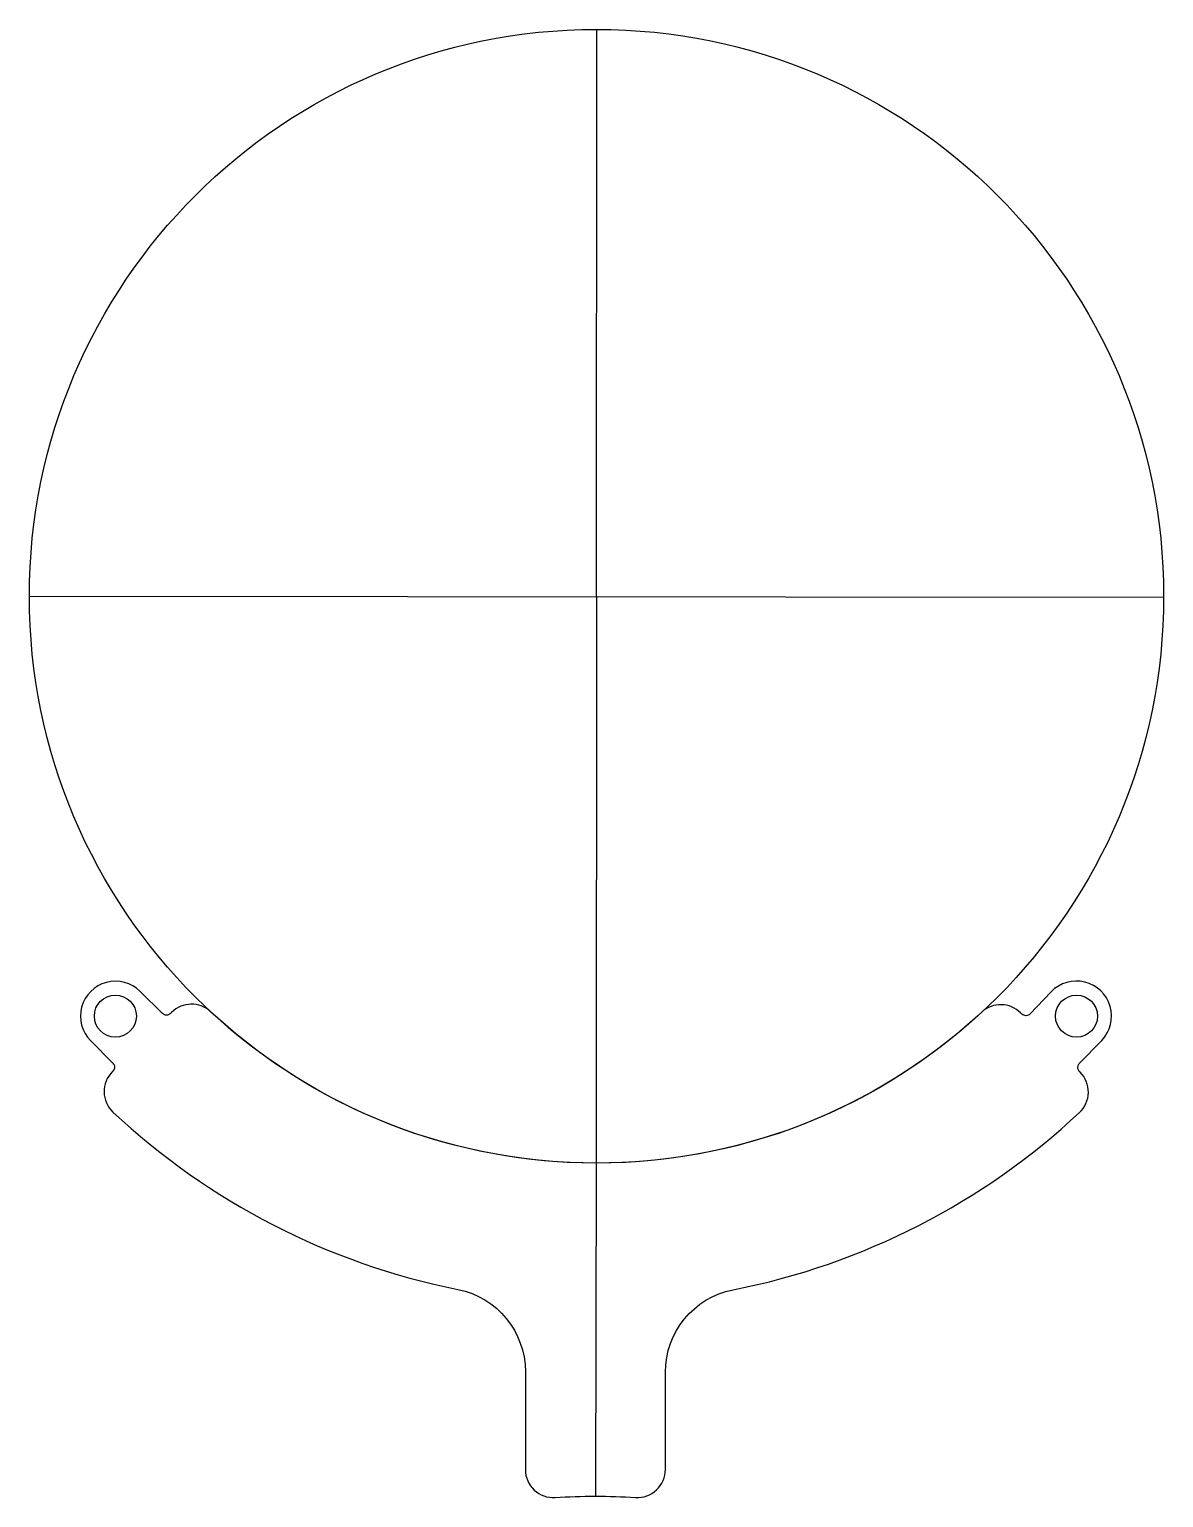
# Model space of a CAD drawing. Header units: millimetres. Extents: x -40 to 41, y 45 to 150.
import ezdxf

# ---------------------------------------------------------------- set-up
doc = ezdxf.new("R2010")
doc.units = ezdxf.units.MM
doc.layers.get('0').update_dxf_attribs({"linetype": 'CONTINUOUS'})

msp = doc.modelspace()

# ---------------------------------------------------------------- linework, layer by layer
for p, q in [((0.04, 109.3), (0.07, 149.8)), ((-40.46, 109.3), (40.54, 109.24)), ((0.04, 109.3), (0.01, 68.8)), ((0.01, 68.8), (-0.04, 45))]:
    msp.add_line(p, q)
msp.add_lwpolyline([(-34.54, 75.33, 0.423722), (-34.49, 72.45, 0.139808), (-9.86, 59.78, -0.357505), (-5.04, 53.9), (-5.04, 46.9, 0.433306), (-2.91, 44.91, -0.031947), (2.83, 44.91, 0.432789), (4.96, 46.91), (4.96, 53.86, -0.358336), (9.8, 59.75, 0.140255), (34.53, 72.41, 0.424073), (34.58, 75.29), (34.52, 75.35, -0.408418), (34.52, 75.91), (36.12, 77.57, 1), (32.51, 81.04), (30.99, 79.45, -0.420033), (30.42, 79.45), (30.33, 79.53, 0.403045), (27.56, 79.59, -0.392354), (-27.52, 79.62, 0.40344), (-30.3, 79.57), (-30.39, 79.48, -0.414214), (-30.95, 79.48), (-32.55, 81.07, 1), (-36.08, 77.54), (-34.49, 75.94, -0.414214), (-34.49, 75.38)], format="xyb", close=True)
for centre, radius in [((0.04, 109.3), 40.5), ((-34.32, 79.3), 1.5), ((34.32, 79.3), 1.5)]:
    msp.add_circle(centre, radius)

doc.saveas('drawing.dxf')
